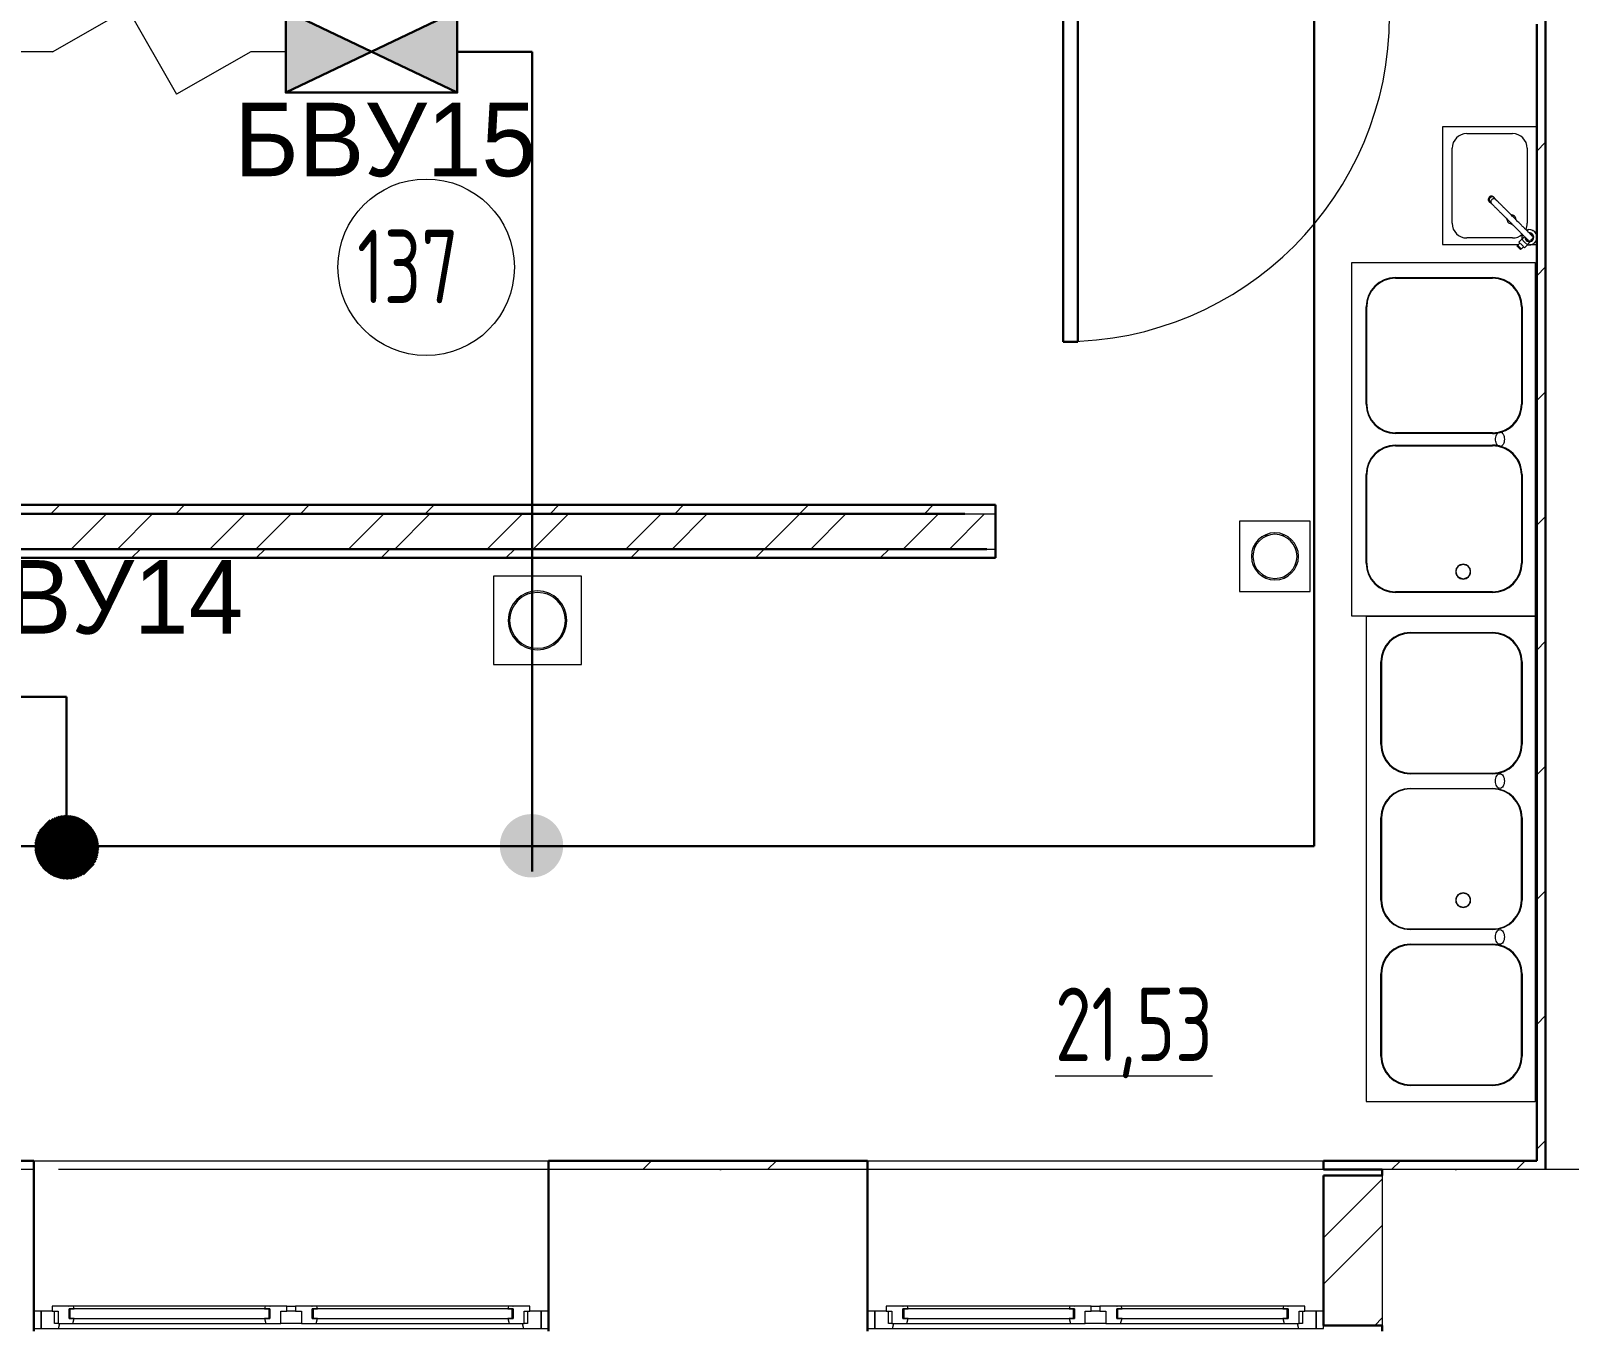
# Model space of a CAD drawing. Header units: millimetres. Extents: x -396912 to 182286, y -43638 to 41610.
# Drawn here: x -7201 to -1970, y 15830 to 20245 of the extents above; entities that cross this region are included whole.
import ezdxf

# ---------------------------------------------------------------- set-up
doc = ezdxf.new("R2010")
doc.units = ezdxf.units.MM
doc.set_wipeout_variables(frame=1)
doc.linetypes.add('ADSK_Линия сетки', pattern=[25, 20, -2.5, 0, -2.5])
for name, color, linetype, lineweight in [('_ Окна', 7, 'Continuous', 9), ('Двери', 252, 'Continuous', 9), ('лс', 5, 'Continuous', 30), ('Марки помещений', 252, 'Continuous', 20), ('Обобщенные модели', 252, 'Continuous', 18), ('ОЗДС оборудование', 5, 'Continuous', 30), ('Окна', 252, 'Continuous', 9), ('Оси', 252, 'Continuous', 9), ('Сантехника', 252, 'Continuous', 9), ('Стены внутренние', 7, 'Continuous', 18), ('Стены наружные', 7, 'Continuous', 18), ('Стены штриховка', 7, 'Continuous', 9)]:
    doc.layers.add(name, color=color, linetype=linetype, lineweight=lineweight)
doc.styles.add('GOST Common_3', font='', dxfattribs={"height": 3.5})
doc.styles.add('Mipgost_5', font='', dxfattribs={"height": 250})
doc.styles.get('GOST Common_3').set_extended_font_data('GOST 2.304 type A')
doc.styles.get('Mipgost_5').set_extended_font_data('Mipgost')

# ---------------------------------------------------------------- blocks, each defined once
blk = doc.blocks.new('1 этаж')
at = {"layer": '_ Окна', "color": 251, "true_color": 0x636466}
for p, q in [((-12867.8, 14972.3), (-12892.8, 14972.3)), ((-12867.8, 14914.3), (-12867.8, 14972.3)), ((-12769.8, 14980.3), (-12772.8, 14980.3)), ((-12772.8, 14980.3), (-12772.8, 14948.3)), ((-12092.8, 14980.3), (-12769.8, 14980.3)), ((-12769.8, 14980.3), (-12769.8, 14948.3)), ((-12769.8, 14948.3), (-12769.8, 14980.3)), ((-12092.8, 14948.3), (-12092.8, 14980.3)), ((-12092.8, 14980.3), (-12092.8, 14948.3)), ((-12089.8, 14980.3), (-12092.8, 14980.3)), ((-12089.8, 14948.3), (-12089.8, 14980.3)), ((-11942.8, 14980.3), (-11945.8, 14980.3)), ((-11945.8, 14980.3), (-11945.8, 14948.3)), ((-11265.8, 14980.3), (-11942.8, 14980.3)), ((-11942.8, 14980.3), (-11942.8, 14948.3)), ((-11942.8, 14948.3), (-11942.8, 14980.3)), ((-11265.8, 14948.3), (-11265.8, 14980.3)), ((-11265.8, 14980.3), (-11265.8, 14948.3)), ((-11262.8, 14980.3), (-11265.8, 14980.3)), ((-11262.8, 14948.3), (-11262.8, 14980.3)), ((-11142.8, 14972.3), (-11167.8, 14972.3)), ((-11167.8, 14972.3), (-11167.8, 14914.3)), ((-10032.8, 14972.3), (-10057.8, 14972.3)), ((-10032.8, 14914.3), (-10032.8, 14972.3)), ((-9934.8, 14980.3), (-9937.8, 14980.3)), ((-9937.8, 14980.3), (-9937.8, 14948.3)), ((-9357.8, 14980.3), (-9934.8, 14980.3)), ((-9934.8, 14980.3), (-9934.8, 14948.3)), ((-9934.8, 14948.3), (-9934.8, 14980.3)), ((-9357.8, 14948.3), (-9357.8, 14980.3)), ((-9357.8, 14980.3), (-9357.8, 14948.3)), ((-9354.8, 14980.3), (-9357.8, 14980.3)), ((-9354.8, 14948.3), (-9354.8, 14980.3)), ((-9207.8, 14980.3), (-9210.8, 14980.3)), ((-9210.8, 14980.3), (-9210.8, 14948.3)), ((-8630.8, 14980.3), (-9207.8, 14980.3)), ((-9207.8, 14980.3), (-9207.8, 14948.3)), ((-9207.8, 14948.3), (-9207.8, 14980.3)), ((-8630.8, 14948.3), (-8630.8, 14980.3)), ((-8630.8, 14980.3), (-8630.8, 14948.3)), ((-8627.8, 14980.3), (-8630.8, 14980.3)), ((-8627.8, 14948.3), (-8627.8, 14980.3)), ((-8507.8, 14972.3), (-8532.8, 14972.3)), ((-8532.8, 14972.3), (-8532.8, 14914.3)), ((-12892.8, 14914.3), (-12867.8, 14914.3)), ((-12772.8, 14948.3), (-12769.8, 14948.3)), ((-12769.8, 14948.3), (-12092.8, 14948.3)), ((-12092.8, 14948.3), (-12089.8, 14948.3)), ((-11945.8, 14948.3), (-11942.8, 14948.3)), ((-11942.8, 14948.3), (-11265.8, 14948.3)), ((-11265.8, 14948.3), (-11262.8, 14948.3)), ((-11167.8, 14914.3), (-11142.8, 14914.3)), ((-10057.8, 14914.3), (-10032.8, 14914.3)), ((-9937.8, 14948.3), (-9934.8, 14948.3)), ((-9934.8, 14948.3), (-9357.8, 14948.3)), ((-9357.8, 14948.3), (-9354.8, 14948.3)), ((-9210.8, 14948.3), (-9207.8, 14948.3)), ((-9207.8, 14948.3), (-8630.8, 14948.3)), ((-8630.8, 14948.3), (-8627.8, 14948.3)), ((-8532.8, 14914.3), (-8507.8, 14914.3)), ((-8507.8, 14914.3), (-8507.8, 14924.3))]:
    blk.add_line(p, q, dxfattribs=at)
at = {"layer": '_ Окна', "color": 251, "lineweight": 18, "true_color": 0x636466}
for p, q in [((-12829.8, 14972.3), (-12867.8, 14972.3)), ((-12867.8, 14972.3), (-12867.8, 14914.3)), ((-12773.8, 14989.3), (-12829.8, 14989.3)), ((-12829.8, 14989.3), (-12829.8, 14972.3)), ((-12829.8, 14972.3), (-12809.8, 14972.3)), ((-12821.8, 14931.3), (-12821.8, 14972.3)), ((-12809.8, 14972.3), (-12809.8, 14931.3)), ((-12772.8, 14988.3), (-12773.8, 14989.3)), ((-12771.8, 14989.3), (-12772.8, 14988.3)), ((-12772.8, 14948.3), (-12772.8, 14980.3)), ((-12772.8, 14980.3), (-12754.8, 14980.3)), ((-12757.2, 14989.3), (-12771.8, 14989.3)), ((-12754.8, 14980.3), (-12757.2, 14989.3)), ((-12105.4, 14989.3), (-12107.8, 14980.3)), ((-12107.8, 14980.3), (-12089.8, 14980.3)), ((-12090.8, 14989.3), (-12105.4, 14989.3)), ((-12089.8, 14988.3), (-12090.8, 14989.3)), ((-12088.8, 14989.3), (-12089.8, 14988.3)), ((-12089.8, 14980.3), (-12089.8, 14948.3)), ((-12032.8, 14989.3), (-12088.8, 14989.3)), ((-12052.8, 14931.3), (-12052.8, 14972.3)), ((-12052.8, 14972.3), (-12032.8, 14972.3)), ((-12032.8, 14972.3), (-12032.8, 14989.3)), ((-11946.8, 14989.3), (-12002.8, 14989.3)), ((-12002.8, 14989.3), (-12002.8, 14972.3)), ((-12002.8, 14972.3), (-11982.8, 14972.3)), ((-11982.8, 14972.3), (-11982.8, 14931.3)), ((-11945.8, 14988.3), (-11946.8, 14989.3)), ((-11944.8, 14989.3), (-11945.8, 14988.3)), ((-11945.8, 14948.3), (-11945.8, 14980.3)), ((-11945.8, 14980.3), (-11927.8, 14980.3)), ((-11930.2, 14989.3), (-11944.8, 14989.3)), ((-11927.8, 14980.3), (-11930.2, 14989.3)), ((-11278.4, 14989.3), (-11280.8, 14980.3)), ((-11280.8, 14980.3), (-11262.8, 14980.3)), ((-11263.8, 14989.3), (-11278.4, 14989.3)), ((-11262.8, 14988.3), (-11263.8, 14989.3)), ((-11261.8, 14989.3), (-11262.8, 14988.3)), ((-11262.8, 14980.3), (-11262.8, 14948.3)), ((-11205.8, 14989.3), (-11261.8, 14989.3)), ((-11225.8, 14931.3), (-11225.8, 14972.3)), ((-11225.8, 14972.3), (-11205.8, 14972.3)), ((-11213.8, 14972.3), (-11213.8, 14931.3)), ((-11205.8, 14972.3), (-11205.8, 14989.3)), ((-11167.8, 14972.3), (-11205.8, 14972.3)), ((-11167.8, 14914.3), (-11167.8, 14972.3)), ((-9994.8, 14972.3), (-10032.8, 14972.3)), ((-10032.8, 14972.3), (-10032.8, 14914.3)), ((-9938.8, 14989.3), (-9994.8, 14989.3)), ((-9994.8, 14989.3), (-9994.8, 14972.3)), ((-9994.8, 14972.3), (-9974.8, 14972.3)), ((-9986.8, 14931.3), (-9986.8, 14972.3)), ((-9974.8, 14972.3), (-9974.8, 14931.3)), ((-9937.8, 14988.3), (-9938.8, 14989.3)), ((-9936.8, 14989.3), (-9937.8, 14988.3)), ((-9937.8, 14948.3), (-9937.8, 14980.3)), ((-9937.8, 14980.3), (-9919.8, 14980.3)), ((-9922.2, 14989.3), (-9936.8, 14989.3)), ((-9919.8, 14980.3), (-9922.2, 14989.3)), ((-9370.4, 14989.3), (-9372.8, 14980.3)), ((-9372.8, 14980.3), (-9354.8, 14980.3)), ((-9355.8, 14989.3), (-9370.4, 14989.3)), ((-9354.8, 14988.3), (-9355.8, 14989.3)), ((-9353.8, 14989.3), (-9354.8, 14988.3)), ((-9354.8, 14980.3), (-9354.8, 14948.3)), ((-9297.8, 14989.3), (-9353.8, 14989.3)), ((-9317.8, 14931.3), (-9317.8, 14972.3)), ((-9317.8, 14972.3), (-9297.8, 14972.3)), ((-9297.8, 14972.3), (-9297.8, 14989.3)), ((-9211.8, 14989.3), (-9267.8, 14989.3)), ((-9267.8, 14989.3), (-9267.8, 14972.3)), ((-9267.8, 14972.3), (-9247.8, 14972.3)), ((-9247.8, 14972.3), (-9247.8, 14931.3)), ((-9210.8, 14988.3), (-9211.8, 14989.3)), ((-9209.8, 14989.3), (-9210.8, 14988.3)), ((-9210.8, 14948.3), (-9210.8, 14980.3)), ((-9210.8, 14980.3), (-9192.8, 14980.3)), ((-9195.2, 14989.3), (-9209.8, 14989.3)), ((-9192.8, 14980.3), (-9195.2, 14989.3)), ((-8643.4, 14989.3), (-8645.8, 14980.3)), ((-8645.8, 14980.3), (-8627.8, 14980.3)), ((-8628.8, 14989.3), (-8643.4, 14989.3)), ((-8627.8, 14988.3), (-8628.8, 14989.3)), ((-8626.8, 14989.3), (-8627.8, 14988.3)), ((-8627.8, 14980.3), (-8627.8, 14948.3)), ((-8570.8, 14989.3), (-8626.8, 14989.3)), ((-8590.8, 14931.3), (-8590.8, 14972.3)), ((-8590.8, 14972.3), (-8570.8, 14972.3)), ((-8578.8, 14972.3), (-8578.8, 14931.3)), ((-8570.8, 14972.3), (-8570.8, 14989.3)), ((-8532.8, 14972.3), (-8570.8, 14972.3)), ((-8532.8, 14914.3), (-8532.8, 14972.3)), ((-12867.8, 14914.3), (-12808.4, 14914.3)), ((-12809.8, 14931.3), (-12821.8, 14931.3)), ((-12809.8, 14931.3), (-12759.4, 14931.3)), ((-12808.4, 14914.3), (-12803.8, 14931.3)), ((-12754.8, 14948.3), (-12772.8, 14948.3)), ((-12759.4, 14931.3), (-12754.8, 14948.3)), ((-12089.8, 14948.3), (-12107.8, 14948.3)), ((-12107.8, 14948.3), (-12103.2, 14931.3)), ((-12103.2, 14931.3), (-12052.8, 14931.3)), ((-11982.8, 14931.3), (-11932.4, 14931.3)), ((-11927.8, 14948.3), (-11945.8, 14948.3)), ((-11932.4, 14931.3), (-11927.8, 14948.3)), ((-11262.8, 14948.3), (-11280.8, 14948.3)), ((-11280.8, 14948.3), (-11276.2, 14931.3)), ((-11276.2, 14931.3), (-11225.8, 14931.3)), ((-11231.8, 14931.3), (-11227.2, 14914.3)), ((-11227.2, 14914.3), (-11167.8, 14914.3)), ((-11213.8, 14931.3), (-11225.8, 14931.3)), ((-10032.8, 14914.3), (-9973.4, 14914.3)), ((-9974.8, 14931.3), (-9986.8, 14931.3)), ((-9974.8, 14931.3), (-9924.4, 14931.3)), ((-9973.4, 14914.3), (-9968.8, 14931.3)), ((-9919.8, 14948.3), (-9937.8, 14948.3)), ((-9924.4, 14931.3), (-9919.8, 14948.3)), ((-9354.8, 14948.3), (-9372.8, 14948.3)), ((-9372.8, 14948.3), (-9368.2, 14931.3)), ((-9368.2, 14931.3), (-9317.8, 14931.3)), ((-9247.8, 14931.3), (-9197.4, 14931.3)), ((-9192.8, 14948.3), (-9210.8, 14948.3)), ((-9197.4, 14931.3), (-9192.8, 14948.3)), ((-8627.8, 14948.3), (-8645.8, 14948.3)), ((-8645.8, 14948.3), (-8641.2, 14931.3)), ((-8641.2, 14931.3), (-8590.8, 14931.3)), ((-8596.8, 14931.3), (-8592.2, 14914.3)), ((-8592.2, 14914.3), (-8532.8, 14914.3)), ((-8578.8, 14931.3), (-8590.8, 14931.3))]:
    blk.add_line(p, q, dxfattribs=at)
at = {"layer": 'Двери', "color": 251, "lineweight": 30, "true_color": 0x636466}
for p, q in [((-9392.8, 19379.3), (-9392.8, 18269.3)), ((-9342.8, 18269.3), (-9342.8, 19379.3)), ((-9392.8, 18269.3), (-9342.8, 18269.3))]:
    blk.add_line(p, q, dxfattribs=at)
at = {"layer": 'Двери', "color": 251, "true_color": 0x636466}
blk.add_arc((-9392.8, 19379.3), 1110, 270, 0, dxfattribs=at)
at = {"layer": 'Марки помещений', "color": 251, "true_color": 0x636466}
blk.add_circle((-11558.4, 18522.3), 300, dxfattribs=at)
at = {"layer": 'Обобщенные модели', "color": 251, "lineweight": 9, "true_color": 0x636466}
for p, q in [((-8056.6, 17479.9), (-8056.6, 17494.6)), ((-8056.2, 17495.5), (-8047.9, 17506.9)), ((-8047.9, 17467.6), (-8056.2, 17479.1)), ((-8046.9, 17507.7), (-8032.8, 17512.3)), ((-8032.8, 17512.3), (-8018.7, 17507.7)), ((-8017.7, 17506.9), (-8009.4, 17495.5)), ((-8009.4, 17479.1), (-8017.7, 17467.6)), ((-8009, 17494.6), (-8009, 17479.9)), ((-8032.8, 17462.3), (-8046.9, 17466.9)), ((-8018.7, 17466.9), (-8032.8, 17462.3)), ((-8056.6, 16362.9), (-8056.6, 16377.6)), ((-8056.2, 16378.5), (-8047.9, 16389.9)), ((-8046.9, 16390.7), (-8032.8, 16395.3)), ((-8032.8, 16395.3), (-8018.7, 16390.7)), ((-8017.7, 16389.9), (-8009.4, 16378.5)), ((-8009, 16377.6), (-8009, 16362.9)), ((-8047.9, 16350.6), (-8056.2, 16362.1)), ((-8032.8, 16345.3), (-8046.9, 16349.9)), ((-8018.7, 16349.9), (-8032.8, 16345.3)), ((-8009.4, 16362.1), (-8017.7, 16350.6))]:
    blk.add_line(p, q, dxfattribs=at)
for start, end in [(165, 171.9745), (165, 171.9745), (165, 171.9745), (98.0255, 105), (98.0255, 105), (98.0255, 105), (60, 65.3352), (60, 65.3352), (60, 65.3352), (24.6648, 30), (24.6648, 30), (24.6648, 30), (345, 351.9745), (345, 351.9745), (345, 351.9745), (278.0255, 285), (278.0255, 285), (278.0255, 285), (311.1897, 318.8103), (311.1897, 318.8103), (311.1897, 318.8103)]:
    blk.add_arc((-7807.8, 18624.3), 25, start, end, dxfattribs=at)
at = {"layer": 'Окна', "color": 251, "true_color": 0x636466}
for p, q in [((-12771.8, 14989.3), (-12773.8, 14989.3)), ((-12105.4, 14989.3), (-12757.2, 14989.3)), ((-12088.8, 14989.3), (-12090.8, 14989.3)), ((-12032.8, 14989.3), (-12002.8, 14989.3)), ((-12002.8, 14972.3), (-12032.8, 14972.3)), ((-11944.8, 14989.3), (-11946.8, 14989.3)), ((-11278.4, 14989.3), (-11930.2, 14989.3)), ((-11261.8, 14989.3), (-11263.8, 14989.3)), ((-9936.8, 14989.3), (-9938.8, 14989.3)), ((-9370.4, 14989.3), (-9922.2, 14989.3)), ((-9353.8, 14989.3), (-9355.8, 14989.3)), ((-9297.8, 14989.3), (-9267.8, 14989.3)), ((-9267.8, 14972.3), (-9297.8, 14972.3)), ((-9209.8, 14989.3), (-9211.8, 14989.3)), ((-8643.4, 14989.3), (-9195.2, 14989.3)), ((-8626.8, 14989.3), (-8628.8, 14989.3)), ((-12808.4, 14914.3), (-11227.2, 14914.3)), ((-12759.4, 14931.3), (-12103.2, 14931.3)), ((-11982.8, 14931.3), (-12052.8, 14931.3)), ((-11932.4, 14931.3), (-11276.2, 14931.3)), ((-9973.4, 14914.3), (-8592.2, 14914.3)), ((-9924.4, 14931.3), (-9368.2, 14931.3)), ((-9247.8, 14931.3), (-9317.8, 14931.3)), ((-9197.4, 14931.3), (-8641.2, 14931.3))]:
    blk.add_line(p, q, dxfattribs=at)
at = {"layer": 'Оси', "color": 251, "linetype": 'ADSK_Линия сетки', "ltscale": 100, "true_color": 0x636466}
blk.add_line((-807.8, 15454.3), (-72530.1, 15454.3), dxfattribs=at)
at = {"layer": 'Сантехника', "color": 251, "true_color": 0x636466}
for p, q in [((-7782.8, 18999.3), (-8102.8, 18999.3)), ((-8102.8, 18999.3), (-8102.8, 18599.3)), ((-8020.3, 18976.8), (-7865.3, 18976.8)), ((-8070.3, 18671.8), (-8070.3, 18926.8)), ((-7815.3, 18926.8), (-7815.3, 18671.8)), ((-7944.6, 18745.7), (-7942.8, 18743.8)), ((-7942, 18744.4), (-7935.9, 18738.2)), ((-7927.4, 18759.2), (-7929.2, 18761.1)), ((-7921.8, 18752.4), (-7927.9, 18758.5)), ((-7865.3, 18621.8), (-8020.3, 18621.8)), ((-7824, 18626.4), (-7833.2, 18617.2)), ((-8102.8, 18599.3), (-7843.8, 18599.3)), ((-7849.7, 18593.7), (-7848.8, 18594.6)), ((-7838.4, 18582.4), (-7849.7, 18593.7)), ((-7849, 18594.4), (-7846.7, 18596.7)), ((-7849, 18594.4), (-7837.7, 18583.1)), ((-7840.3, 18604.5), (-7847.4, 18597.3)), ((-7846.6, 18596.5), (-7847.4, 18597.3)), ((-7846.7, 18596.7), (-7835.4, 18585.3)), ((-7833.9, 18617.9), (-7843.8, 18608)), ((-7833.9, 18598.1), (-7843.8, 18608)), ((-7837.5, 18583.3), (-7838.4, 18582.4)), ((-7835.4, 18585.3), (-7837.7, 18583.1)), ((-7834.7, 18584.7), (-7835.6, 18585.5)), ((-7834.7, 18584.7), (-7827.6, 18591.8)), ((-7824, 18608), (-7833.9, 18617.9)), ((-7824, 18588.2), (-7833.9, 18598.1)), ((-7814.1, 18598.1), (-7824, 18608)), ((-7824, 18588.2), (-7814.1, 18598.1)), ((-7814.8, 18598.8), (-7801.9, 18611.7)), ((-7807.3, 18599.3), (-7782.8, 18599.3)), ((-8412.8, 18537.3), (-8412.8, 17337.3)), ((-7787.8, 18537.3), (-8412.8, 18537.3)), ((-7787.8, 18537.3), (-7787.8, 17337.3)), ((-7787.8, 18537.3), (-7782.8, 18537.3)), ((-8262.8, 18487.3), (-7932.8, 18487.3)), ((-8262.8, 18485.3), (-7932.8, 18485.3)), ((-8362.8, 18057.3), (-8362.8, 18387.3)), ((-8360.8, 18057.3), (-8360.8, 18387.3)), ((-7834.8, 18387.3), (-7834.8, 18057.3)), ((-7832.8, 18387.3), (-7832.8, 18057.3)), ((-7932.8, 17959.3), (-8262.8, 17959.3)), ((-7932.8, 17957.3), (-8262.8, 17957.3)), ((-8262.8, 17917.3), (-7932.8, 17917.3)), ((-8262.8, 17915.3), (-7932.8, 17915.3)), ((-8362.8, 17516.6), (-8362.8, 17817.3)), ((-8360.8, 17516.6), (-8360.8, 17817.3)), ((-7834.8, 17817.3), (-7834.8, 17516.6)), ((-7832.8, 17817.3), (-7832.8, 17516.6)), ((-8552.8, 17659.3), (-8792.8, 17659.3)), ((-8792.8, 17659.3), (-8792.8, 17419.3)), ((-8552.8, 17419.3), (-8552.8, 17659.3)), ((-11330, 17471.6), (-11330, 17171.6)), ((-11030, 17471.6), (-11330, 17471.6)), ((-11030, 17171.6), (-11030, 17471.6)), ((-8792.8, 17419.3), (-8552.8, 17419.3)), ((-7932.8, 17418.6), (-8262.8, 17418.6)), ((-7932.8, 17416.6), (-8262.8, 17416.6)), ((-8412.8, 17337.3), (-7787.8, 17337.3)), ((-8362.8, 17335.3), (-8362.8, 15685.3)), ((-7787.8, 17335.3), (-8362.8, 17335.3)), ((-7782.8, 17337.3), (-7787.8, 17337.3)), ((-7787.8, 17335.3), (-7787.8, 15685.3)), ((-7787.8, 17335.3), (-7782.8, 17335.3)), ((-8212.8, 17280.3), (-7932.8, 17280.3)), ((-7932.8, 17278.3), (-8212.8, 17278.3)), ((-11330, 17171.6), (-11030, 17171.6)), ((-8312.8, 16900.3), (-8312.8, 17180.3)), ((-8310.8, 17180.3), (-8310.8, 16900.3)), ((-7834.8, 16900.3), (-7834.8, 17180.3)), ((-7832.8, 17180.3), (-7832.8, 16900.3)), ((-8212.8, 16802.3), (-7932.8, 16802.3)), ((-7932.8, 16800.3), (-8212.8, 16800.3)), ((-8212.8, 16750.3), (-7932.8, 16750.3)), ((-7932.8, 16748.3), (-8212.8, 16748.3)), ((-8312.8, 16370.3), (-8312.8, 16650.3)), ((-8310.8, 16650.3), (-8310.8, 16370.3)), ((-7834.8, 16370.3), (-7834.8, 16650.3)), ((-7832.8, 16650.3), (-7832.8, 16370.3)), ((-8212.8, 16272.3), (-7932.8, 16272.3)), ((-7932.8, 16270.3), (-8212.8, 16270.3)), ((-8212.8, 16220.3), (-7932.8, 16220.3)), ((-7932.8, 16218.3), (-8212.8, 16218.3)), ((-8312.8, 15840.3), (-8312.8, 16120.3)), ((-8310.8, 16120.3), (-8310.8, 15840.3)), ((-7834.8, 15840.3), (-7834.8, 16120.3)), ((-7832.8, 16120.3), (-7832.8, 15840.3)), ((-8212.8, 15742.3), (-7932.8, 15742.3)), ((-7932.8, 15740.3), (-8212.8, 15740.3)), ((-8362.8, 15685.3), (-7787.8, 15685.3)), ((-7782.8, 15685.3), (-7787.8, 15685.3))]:
    blk.add_line(p, q, dxfattribs=at)
at = {"layer": 'Сантехника', "color": 251, "true_color": 0x636466, "flags": 128}
for points in [[(-7935.9, 18738.2), (-7935.5, 18737.8), (-7935, 18737.3), (-7934.4, 18736.7), (-7933.6, 18736), (-7932.8, 18735.2), (-7932, 18734.3), (-7931, 18733.3), (-7929.9, 18732.2), (-7928.7, 18731.1), (-7927.5, 18729.8), (-7926.2, 18728.5), (-7924.8, 18727.1), (-7923.3, 18725.6), (-7921.7, 18724.1), (-7920.1, 18722.4), (-7918.4, 18720.7), (-7916.6, 18718.9), (-7914.8, 18717.1), (-7912.9, 18715.2), (-7910.9, 18713.2), (-7908.9, 18711.2), (-7906.8, 18709.2), (-7904.7, 18707), (-7902.6, 18704.9), (-7900.4, 18702.7), (-7898.1, 18700.4), (-7895.8, 18698.1), (-7893.5, 18695.8), (-7891.2, 18693.5), (-7888.8, 18691.1), (-7886.4, 18688.7), (-7884, 18686.3), (-7881.6, 18683.9), (-7879.2, 18681.5), (-7876.7, 18679), (-7874.3, 18676.6), (-7871.9, 18674.2), (-7869.4, 18671.8), (-7867, 18669.3), (-7864.6, 18666.9), (-7862.2, 18664.5), (-7859.9, 18662.2), (-7857.5, 18659.8), (-7855.2, 18657.5), (-7852.9, 18655.3), (-7850.7, 18653), (-7848.5, 18650.8), (-7846.3, 18648.7), (-7844.2, 18646.6), (-7842.2, 18644.5), (-7840.2, 18642.5), (-7838.2, 18640.6), (-7836.3, 18638.7), (-7834.5, 18636.8), (-7832.8, 18635.1), (-7831.1, 18633.4), (-7829.5, 18631.8), (-7827.9, 18630.2), (-7826.4, 18628.8), (-7825.1, 18627.4), (-7823.7, 18626.1), (-7822.5, 18624.8), (-7821.4, 18623.7), (-7820.3, 18622.7), (-7819.4, 18621.7), (-7818.5, 18620.8), (-7817.7, 18620), (-7817, 18619.3), (-7816.4, 18618.8), (-7815.9, 18618.3), (-7815.5, 18617.8), (-7815.2, 18617.5), (-7815, 18617.3), (-7814.9, 18617.2), (-7814.9, 18617.2)], [(-7800.7, 18631.3), (-7800.8, 18631.4), (-7800.9, 18631.5), (-7801.2, 18631.8), (-7801.5, 18632.1), (-7801.9, 18632.5), (-7802.5, 18633.1), (-7803.1, 18633.7), (-7803.8, 18634.4), (-7804.6, 18635.2), (-7805.5, 18636.1), (-7806.5, 18637.1), (-7807.6, 18638.2), (-7808.8, 18639.4), (-7810, 18640.6), (-7811.4, 18642), (-7812.8, 18643.4), (-7814.3, 18644.9), (-7815.8, 18646.4), (-7817.5, 18648.1), (-7819.2, 18649.8), (-7821, 18651.6), (-7822.8, 18653.4), (-7824.7, 18655.3), (-7826.7, 18657.3), (-7828.7, 18659.3), (-7830.8, 18661.4), (-7832.9, 18663.5), (-7835.1, 18665.7), (-7837.3, 18667.9), (-7839.6, 18670.2), (-7841.8, 18672.4), (-7844.2, 18674.8), (-7846.5, 18677.1), (-7848.9, 18679.5), (-7851.3, 18681.9), (-7853.7, 18684.3), (-7856.1, 18686.7), (-7858.5, 18689.1), (-7861, 18691.6), (-7863.4, 18694), (-7865.8, 18696.4), (-7868.2, 18698.9), (-7870.7, 18701.3), (-7873.1, 18703.7), (-7875.4, 18706.1), (-7877.8, 18708.4), (-7880.1, 18710.7), (-7882.4, 18713), (-7884.7, 18715.3), (-7886.9, 18717.6), (-7889.1, 18719.7), (-7891.3, 18721.9), (-7893.4, 18724), (-7895.4, 18726), (-7897.4, 18728), (-7899.4, 18730), (-7901.3, 18731.9), (-7903.1, 18733.7), (-7904.8, 18735.4), (-7906.5, 18737.1), (-7908.1, 18738.7), (-7909.6, 18740.3), (-7911.1, 18741.7), (-7912.5, 18743.1), (-7913.8, 18744.4), (-7915, 18745.6), (-7916.1, 18746.7), (-7917.2, 18747.8), (-7918.1, 18748.7), (-7919, 18749.6), (-7919.7, 18750.4), (-7920.4, 18751), (-7921, 18751.6), (-7921.5, 18752.1), (-7921.8, 18752.4)], [(-7915.4, 17915.7), (-7917.7, 17918.5), (-7919.7, 17921.9), (-7921.2, 17925.9), (-7922.2, 17930.3), (-7922.7, 17934.9), (-7922.7, 17939.6), (-7922.2, 17944.2), (-7921.2, 17948.6), (-7919.7, 17952.6), (-7917.7, 17956), (-7915.4, 17958.8)], [(-7904.1, 17961.5), (-7901.4, 17959.9), (-7899, 17957.5), (-7896.9, 17954.4), (-7895.1, 17950.7), (-7893.9, 17946.5), (-7893.1, 17942), (-7892.8, 17937.3), (-7893.1, 17932.6), (-7893.9, 17928.1), (-7895.1, 17923.9), (-7896.9, 17920.2), (-7899, 17917), (-7901.4, 17914.6), (-7904.1, 17913.1)], [(-7907.8, 16750.3), (-7910.7, 16750.7), (-7913.5, 16752.2), (-7916.1, 16754.5), (-7918.4, 16757.6), (-7920.3, 16761.4), (-7921.7, 16765.7), (-7922.5, 16770.4), (-7922.8, 16775.3), (-7922.5, 16780.1), (-7921.7, 16784.8), (-7920.3, 16789.2), (-7918.4, 16792.9), (-7916.1, 16796.1), (-7913.5, 16798.4), (-7910.7, 16799.8), (-7907.8, 16800.3)], [(-7907.8, 16800.3), (-7904.9, 16799.8), (-7902.1, 16798.4), (-7899.5, 16796.1), (-7897.2, 16792.9), (-7895.3, 16789.2), (-7893.9, 16784.8), (-7893.1, 16780.1), (-7892.8, 16775.3), (-7893.1, 16770.4), (-7893.9, 16765.7), (-7895.3, 16761.4), (-7897.2, 16757.6), (-7899.5, 16754.5), (-7902.1, 16752.2), (-7904.9, 16750.7), (-7907.8, 16750.3)], [(-7907.8, 16220.3), (-7910.7, 16220.7), (-7913.5, 16222.2), (-7916.1, 16224.5), (-7918.4, 16227.6), (-7920.3, 16231.4), (-7921.7, 16235.7), (-7922.5, 16240.4), (-7922.8, 16245.3), (-7922.5, 16250.1), (-7921.7, 16254.8), (-7920.3, 16259.2), (-7918.4, 16262.9), (-7916.1, 16266.1), (-7913.5, 16268.4), (-7910.7, 16269.8), (-7907.8, 16270.3)], [(-7907.8, 16270.3), (-7904.9, 16269.8), (-7902.1, 16268.4), (-7899.5, 16266.1), (-7897.2, 16262.9), (-7895.3, 16259.2), (-7893.9, 16254.8), (-7893.1, 16250.1), (-7892.8, 16245.3), (-7893.1, 16240.4), (-7893.9, 16235.7), (-7895.3, 16231.4), (-7897.2, 16227.6), (-7899.5, 16224.5), (-7902.1, 16222.2), (-7904.9, 16220.7), (-7907.8, 16220.3)]]:
    blk.add_lwpolyline(points, dxfattribs=at)
at = {"layer": 'Сантехника', "color": 251, "true_color": 0x636466}
for centre, radius, start, end in [((-8020.3, 18926.8), 50, 90, 180), ((-7865.3, 18926.8), 50, 0, 90), ((-7868.7, 18685.1), 15, 172.2804, 180), ((-7868.7, 18685.1), 15, 180, 277.3859), ((-7868.7, 18685.1), 15, 0, 97.7177), ((-7868.7, 18685.1), 15, 352.6148, 0), ((-8020.3, 18671.8), 50, 180, 270), ((-7865.3, 18671.8), 50, 270, 311.8058), ((-7807.8, 18624.3), 26, 158.0827, 194.3766), ((-7807.8, 18624.3), 15, 180, 225), ((-7865.3, 18671.8), 50, 334.8556, 0), ((-7807.8, 18624.3), 12.5, 192.9283, 225), ((-7807.8, 18624.3), 15, 225, 45), ((-7807.8, 18624.3), 26, 45, 111.9173), ((-7807.8, 18624.3), 12.5, 225, 45), ((-7807.8, 18624.3), 26, 255.6234, 358.713), ((-7807.8, 18624.3), 15, 45, 90), ((-7807.8, 18624.3), 12.5, 45, 77.0717), ((-7807.8, 18624.3), 10, 15, 56.4804), ((-7807.8, 18624.3), 26, 12.5447, 45), ((-7807.8, 18624.3), 10, 213.5196, 255), ((-7807.8, 18624.3), 10, 300, 315), ((-7807.8, 18624.3), 10, 315, 330), ((-8262.8, 18387.3), 100, 90, 180), ((-8262.8, 18387.3), 98, 90, 180), ((-7932.8, 18387.3), 100, 0, 90), ((-7932.8, 18387.3), 98, 0, 90), ((-8262.8, 18057.3), 100, 180, 270), ((-8262.8, 18057.3), 98, 180, 270), ((-7932.8, 18057.3), 98, 270, 0), ((-7932.8, 18057.3), 100, 286.6954, 0), ((-7932.8, 18057.3), 100, 346.2162, 0), ((-7932.8, 18057.3), 100, 318.0756, 327.3254), ((-7932.8, 18057.3), 100, 332.3085, 341.8484), ((-7932.8, 18057.3), 100, 270, 299.5135), ((-7932.8, 18057.3), 100, 270, 280.0002), ((-7932.8, 18057.3), 100, 302.4383, 313.3296), ((-8262.8, 17817.3), 100, 90, 180), ((-8262.8, 17817.3), 98, 90, 180), ((-7932.8, 17817.3), 100, 79.9998, 90), ((-7932.8, 17817.3), 98, 0, 90), ((-7932.8, 17817.3), 100, 73.3046, 79.9998), ((-7932.8, 17817.3), 100, 0, 73.3046), ((-8672.8, 17539.3), 80, 0, 180), ((-8672.8, 17539.3), 75, 0, 180), ((-8672.8, 17539.3), 75, 109.9712, 115.0288), ((-8672.8, 17539.3), 75, 64.9712, 70.0288), ((-8672.8, 17539.3), 80, 180, 0), ((-8672.8, 17539.3), 75, 180, 0), ((-8672.8, 17539.3), 75, 154.9712, 160.0288), ((-8672.8, 17539.3), 75, 19.9712, 25.0288), ((-8672.8, 17539.3), 75, 199.9712, 205.0288), ((-8672.8, 17539.3), 75, 244.9712, 250.0288), ((-8672.8, 17539.3), 75, 289.9712, 295.0288), ((-8672.8, 17539.3), 75, 334.9712, 340.0288), ((-8262.8, 17516.6), 100, 180, 270), ((-8262.8, 17516.6), 98, 180, 270), ((-8032.8, 17487.3), 25, 90, 270), ((-8032.8, 17487.3), 25, 270, 90), ((-7932.8, 17516.6), 100, 270, 0), ((-7932.8, 17516.6), 98, 270, 0), ((-11180, 17321.6), 100, 90, 270), ((-11180, 17321.6), 100, 270, 90), ((-11180, 17321.6), 95, 90, 270), ((-11180, 17321.6), 95, 126.6454, 132.023), ((-11180, 17321.6), 95, 107.977, 113.3546), ((-11180, 17321.6), 95, 270, 90), ((-11180, 17321.6), 95, 66.6454, 72.023), ((-11180, 17321.6), 95, 47.977, 53.3546), ((-11180, 17321.6), 95, 167.977, 173.3546), ((-11180, 17321.6), 95, 6.6454, 12.023), ((-11180, 17321.6), 95, 186.6454, 192.023), ((-11180, 17321.6), 95, 347.977, 353.3546), ((-8212.8, 17180.3), 100, 90, 180), ((-8212.8, 17180.3), 98, 90, 180), ((-7932.8, 17180.3), 100, 0, 90), ((-7932.8, 17180.3), 98, 0, 90), ((-11180, 17321.6), 95, 227.977, 233.3546), ((-11180, 17321.6), 95, 246.6454, 252.023), ((-11180, 17321.6), 95, 287.977, 293.3546), ((-11180, 17321.6), 95, 306.6454, 312.023), ((-8212.8, 16900.3), 100, 180, 270), ((-8212.8, 16900.3), 98, 180, 270), ((-7932.8, 16900.3), 100, 270, 0), ((-7932.8, 16900.3), 98, 270, 0), ((-8212.8, 16650.3), 100, 90, 180), ((-8212.8, 16650.3), 98, 90, 180), ((-7932.8, 16650.3), 100, 0, 90), ((-7932.8, 16650.3), 98, 0, 90), ((-8032.8, 16370.3), 25, 90, 270), ((-8032.8, 16370.3), 25, 270, 90), ((-8212.8, 16370.3), 100, 180, 270), ((-8212.8, 16370.3), 98, 180, 270), ((-7932.8, 16370.3), 98, 270, 0), ((-7932.8, 16370.3), 100, 270, 0), ((-8212.8, 16120.3), 100, 90, 180), ((-8212.8, 16120.3), 98, 90, 180), ((-7932.8, 16120.3), 100, 0, 90), ((-7932.8, 16120.3), 98, 0, 90), ((-8212.8, 15840.3), 100, 180, 270), ((-8212.8, 15840.3), 98, 180, 270), ((-7932.8, 15840.3), 98, 270, 0), ((-7932.8, 15840.3), 100, 270, 0)]:
    blk.add_arc(centre, radius, start, end, dxfattribs=at)
for centre, major_axis, start_param, end_param in [((-7936.9, 18753.4), (-7.7, -7.7), 4.712389, 6.673869), ((-7935.1, 18751.5), (-7.7, -7.7), 5.513272, 6.680258), ((-7935, 18751.4), (-7.07, -7.07), 4.974188, 5.497787), ((-7935, 18751.4), (-7.07, -7.07), 5.517864, 6.477608), ((-7936.9, 18753.4), (-7.7, -7.7), 2.750806, 4.712389), ((-7935.1, 18751.5), (-7.7, -7.7), 4.712389, 4.975198), ((-7935, 18751.4), (-7.07, -7.07), 4.712389, 4.954111), ((-7935.1, 18751.5), (-7.7, -7.7), 4.449578, 4.712389), ((-7935, 18751.4), (-7.07, -7.07), 4.470667, 4.712389), ((-7935, 18751.4), (-7.07, -7.07), 3.926991, 4.45059), ((-7935.1, 18751.5), (-7.7, -7.7), 2.744374, 3.91149), ((-7935, 18751.4), (-7.07, -7.07), 2.94697, 3.906913)]:
    blk.add_ellipse(centre, major_axis=major_axis, ratio=0.971547, start_param=start_param, end_param=end_param, dxfattribs=at)
for points, knots in [([(-7935.8, 18752.2), (-7936.6, 18751.4), (-7938, 18749.5), (-7938.9, 18746.1), (-7938.6, 18742.6), (-7937.2, 18739.4), (-7935.1, 18737.4), (-7933.6, 18736.5), (-7933.1, 18736.3)], [-1, -1, -1, -1, -0.8888889, -0.7777778, -0.6666667, -0.5555556, -0.4444444, -0.3898544, -0.3898544, -0.3898544, -0.3898544]), ([(-7919.8, 18749.6), (-7920.1, 18750.1), (-7920.9, 18751.6), (-7923, 18753.6), (-7926.1, 18755.1), (-7929.6, 18755.4), (-7933, 18754.4), (-7935, 18753.1), (-7935.8, 18752.2)], [-0.6102501, -0.6102501, -0.6102501, -0.6102501, -0.5555556, -0.4444444, -0.3333333, -0.2222222, -0.1111111, 0, 0, 0, 0])]:
    blk.add_open_spline(points, degree=3, knots=knots, dxfattribs=at)
at = {"layer": 'Стены внутренние', "color": 251, "true_color": 0x636466}
for p, q in [((-12892.8, 15454.3), (-13422.8, 15454.3)), ((-10057.8, 15454.3), (-11142.8, 15454.3)), ((-7752.8, 15454.3), (-8307.8, 15454.3)), ((-8307.8, 15434.3), (-8307.8, 14924.3))]:
    blk.add_line(p, q, dxfattribs=at)
at = {"layer": 'Стены внутренние', "color": 251, "lineweight": 30, "true_color": 0x636466}
for p, q in [((-12892.8, 14904.3), (-12892.8, 15454.3)), ((-11142.8, 15454.3), (-11142.8, 14904.3)), ((-10057.8, 14904.3), (-10057.8, 15454.3)), ((-8307.8, 15454.3), (-8307.8, 15434.3)), ((-8307.8, 14924.3), (-8307.8, 14904.3))]:
    blk.add_line(p, q, dxfattribs=at)
at = {"layer": 'Стены наружные', "color": 251, "lineweight": 30, "true_color": 0x636466}
for p, q in [((-7752.8, 15454.3), (-7752.8, 19529.3)), ((-7782.8, 19349.3), (-7782.8, 15484.3)), ((-9727, 17684.3), (-13452.8, 17684.3)), ((-9622.8, 17714.3), (-13422.8, 17714.3)), ((-9622.8, 17534.3), (-9622.8, 17714.3)), ((-13452.8, 17564.3), (-9652.8, 17564.3)), ((-13422.8, 17534.3), (-9622.8, 17534.3)), ((-12892.8, 15484.3), (-13422.8, 15484.3)), ((-12892.8, 15454.3), (-12892.8, 15484.3)), ((-10057.8, 15484.3), (-11142.8, 15484.3)), ((-11142.8, 15484.3), (-11142.8, 15454.3)), ((-10057.8, 15454.3), (-10057.8, 15484.3)), ((-7782.8, 15484.3), (-8507.8, 15484.3)), ((-8507.8, 15484.3), (-8507.8, 15454.3)), ((-8507.8, 15454.3), (-8307.8, 15454.3)), ((-8307.8, 15434.3), (-8507.8, 15434.3)), ((-8507.8, 15434.3), (-8507.8, 14924.3)), ((-8507.8, 14924.3), (-8307.8, 14924.3))]:
    blk.add_line(p, q, dxfattribs=at)
at = {"layer": 'Стены наружные', "color": 251, "linetype": 'Continuous', "lineweight": 9, "true_color": 0x636466}
for p, q in [((-7782.8, 18917.6), (-7752.8, 18947.6)), ((-7782.8, 18493.3), (-7752.8, 18523.3)), ((-7782.8, 18069.1), (-7752.8, 18099.1)), ((-12834.5, 17684.3), (-12804.5, 17714.3)), ((-12765.7, 17564.3), (-12645.7, 17684.3)), ((-12608.5, 17564.3), (-12488.5, 17684.3)), ((-12410.2, 17684.3), (-12380.2, 17714.3)), ((-12294.2, 17564.3), (-12174.2, 17684.3)), ((-12137.1, 17564.3), (-12017.1, 17684.3)), ((-11986, 17684.3), (-11956, 17714.3)), ((-11822.8, 17564.3), (-11702.8, 17684.3)), ((-11665.6, 17564.3), (-11545.6, 17684.3)), ((-11561.7, 17684.3), (-11531.7, 17714.3)), ((-11351.3, 17564.3), (-11231.3, 17684.3)), ((-11194.2, 17564.3), (-11074.2, 17684.3)), ((-11137.4, 17684.3), (-11107.4, 17714.3)), ((-10879.8, 17564.3), (-10759.8, 17684.3)), ((-10722.7, 17564.3), (-10602.7, 17684.3)), ((-10713.2, 17684.3), (-10683.2, 17714.3)), ((-10408.4, 17564.3), (-10288.4, 17684.3)), ((-10288.9, 17684.3), (-10258.9, 17714.3)), ((-10251.2, 17564.3), (-10131.2, 17684.3)), ((-9936.9, 17564.3), (-9816.9, 17684.3)), ((-9864.7, 17684.3), (-9834.7, 17714.3)), ((-9779.8, 17564.3), (-9659.8, 17684.3)), ((-7782.8, 17644.8), (-7752.8, 17674.8)), ((-12560.2, 17534.3), (-12530.2, 17564.3)), ((-12136, 17534.3), (-12106, 17564.3)), ((-11711.7, 17534.3), (-11681.7, 17564.3)), ((-11287.4, 17534.3), (-11257.4, 17564.3)), ((-10863.2, 17534.3), (-10833.2, 17564.3)), ((-10438.9, 17534.3), (-10408.9, 17564.3)), ((-10014.7, 17534.3), (-9984.7, 17564.3)), ((-7782.8, 17220.5), (-7752.8, 17250.5)), ((-7782.8, 16796.3), (-7752.8, 16826.3)), ((-7782.8, 16372), (-7752.8, 16402)), ((-7782.8, 15947.7), (-7752.8, 15977.7)), ((-7782.8, 15523.5), (-7752.8, 15553.5)), ((-10821.9, 15454.3), (-10791.9, 15484.3)), ((-10397.6, 15454.3), (-10367.6, 15484.3)), ((-8276.3, 15454.3), (-8246.3, 15484.3)), ((-7852, 15454.3), (-7822, 15484.3)), ((-8507.8, 15221.7), (-8307.8, 15421.7)), ((-8507.8, 15064.5), (-8307.8, 15264.5)), ((-8333.7, 14924.3), (-8307.8, 14950.2))]:
    blk.add_line(p, q, dxfattribs=at)
at = {"layer": 'Стены наружные', "color": 251, "true_color": 0x636466}
for p, q in [((-12892.8, 15484.3), (-11142.8, 15484.3)), ((-10057.8, 15484.3), (-8507.8, 15484.3))]:
    blk.add_line(p, q, dxfattribs=at)
at = {"layer": 'Стены штриховка', "color": 251, "true_color": 0x636466}
for p, q in [((-9727, 17684.3), (-9622.8, 17684.3)), ((-9652.8, 17564.3), (-9622.8, 17564.3))]:
    blk.add_line(p, q, dxfattribs=at)
at = {"layer": 'Марки помещений', "color": 251, "true_color": 0x636466, "style": 'GOST Common_3', "width": 0.9}
for s, p in [('137', (-11793.3, 18400)), ('%%U21,53', (-9420.5, 15823))]:
    blk.add_text(s, height=250, dxfattribs=at).set_placement(p)
blk = doc.blocks.new('БВИ')
at = {"layer": 'ОЗДС оборудование', "lineweight": 13}
for p, q in [((76.1, 687.9), (76.1, 772.2)), ((76.1, 687.9), (149, 560)), ((3.3, 476.9), (149, 560)), ((76.1, 351.1), (4.1, 477.4))]:
    blk.add_line(p, q, dxfattribs=at)
at = {"lineweight": 13}
blk.add_wipeout([(6.6, 291.5), (145.7, 291.5), (145.7, 0), (6.6, 0)], dxfattribs=at).dxf.layer = 'ОЗДС оборудование'
at = {"layer": 'ОЗДС оборудование', "ltscale": 3}
blk.add_hatch(color=256, dxfattribs=at).paths.add_polyline_path([(145.7, 291.5), (6.6, 291.5), (76.1, 145.7)])
at = {"layer": 'ОЗДС оборудование', "ltscale": 5}
blk.add_hatch(color=256, dxfattribs=at).paths.add_polyline_path([(6.6, 0), (145.7, 0), (76.1, 145.7)])
at = {"layer": 'ОЗДС оборудование', "lineweight": 13}
blk.add_line((76.1, 291.5), (76.1, 351.1), dxfattribs=at)
at = {"layer": 'ОЗДС оборудование', "ltscale": 5}
for p, q in [((145.7, 0), (6.6, 291.5)), ((6.6, 0), (145.7, 291.5))]:
    blk.add_line(p, q, dxfattribs=at)
blk.add_lwpolyline([(145.7, 0), (6.6, 0), (6.6, 291.5), (145.7, 291.5)], close=True, dxfattribs=at)

msp = doc.modelspace()

# ---------------------------------------------------------------- hatches: boundary and pattern name
at = {"layer": 'лс', "lineweight": 30}
h = msp.add_hatch(dxfattribs=at)
h.set_pattern_fill('ANSI31', color=104, style=0)
h.set_pattern_definition([(45, (2.4137, -1062.416), (-2.24506403, 2.24506403), [])])
edge = h.paths.add_edge_path()
edge.add_arc((-7078.5, 17468.2), 107.8, 0, 360)
h = msp.add_hatch(color=104, dxfattribs=at)
edge = h.paths.add_edge_path()
edge.add_arc((-5498.3, 17473.4), 107.8, 0, 360)

# ---------------------------------------------------------------- linework, layer by layer
at = {"layer": 'лс', "color": 104}
for p, q in [((-2837, 24241), (-2837, 17471.6)), ((-5750.7, 20173.2), (-5496.5, 20173.2)), ((-5496.5, 20173.2), (-5496.5, 17385.9)), ((-7430.5, 17979.9), (-7079.2, 17979.9)), ((-7079.2, 17979.9), (-7079.2, 17471.6)), ((-2837, 17471.6), (-21341.6, 17471.6))]:
    msp.add_line(p, q, dxfattribs=at)

# ---------------------------------------------------------------- block references
msp.add_blockref('1 этаж', (5702.1, 918.2))

# ---------------------------------------------------------------- texts
at = {"layer": 'ОЗДС оборудование', "linetype": 'Continuous', "lineweight": 0, "char_height": 250, "width": 3169.543, "attachment_point": 5, "style": 'Mipgost_5'}
for s, insert in [('\\A1;{\\C0;БВУ15}', (-5995.8, 19873.3)), ('\\A1;{\\C0;БВУ14}', (-6991.5, 18317.9))]:
    msp.add_mtext(s, dxfattribs=dict(at, insert=insert))

# ---------------------------------------------------------------- next in the draw order: block references
at = {"layer": 'ОЗДС оборудование', "lineweight": 20, "xscale": 2, "yscale": 2, "zscale": 2, "rotation": 90}
msp.add_blockref('БВИ', (-5750.7, 20021), dxfattribs=at)

doc.saveas('drawing.dxf')
